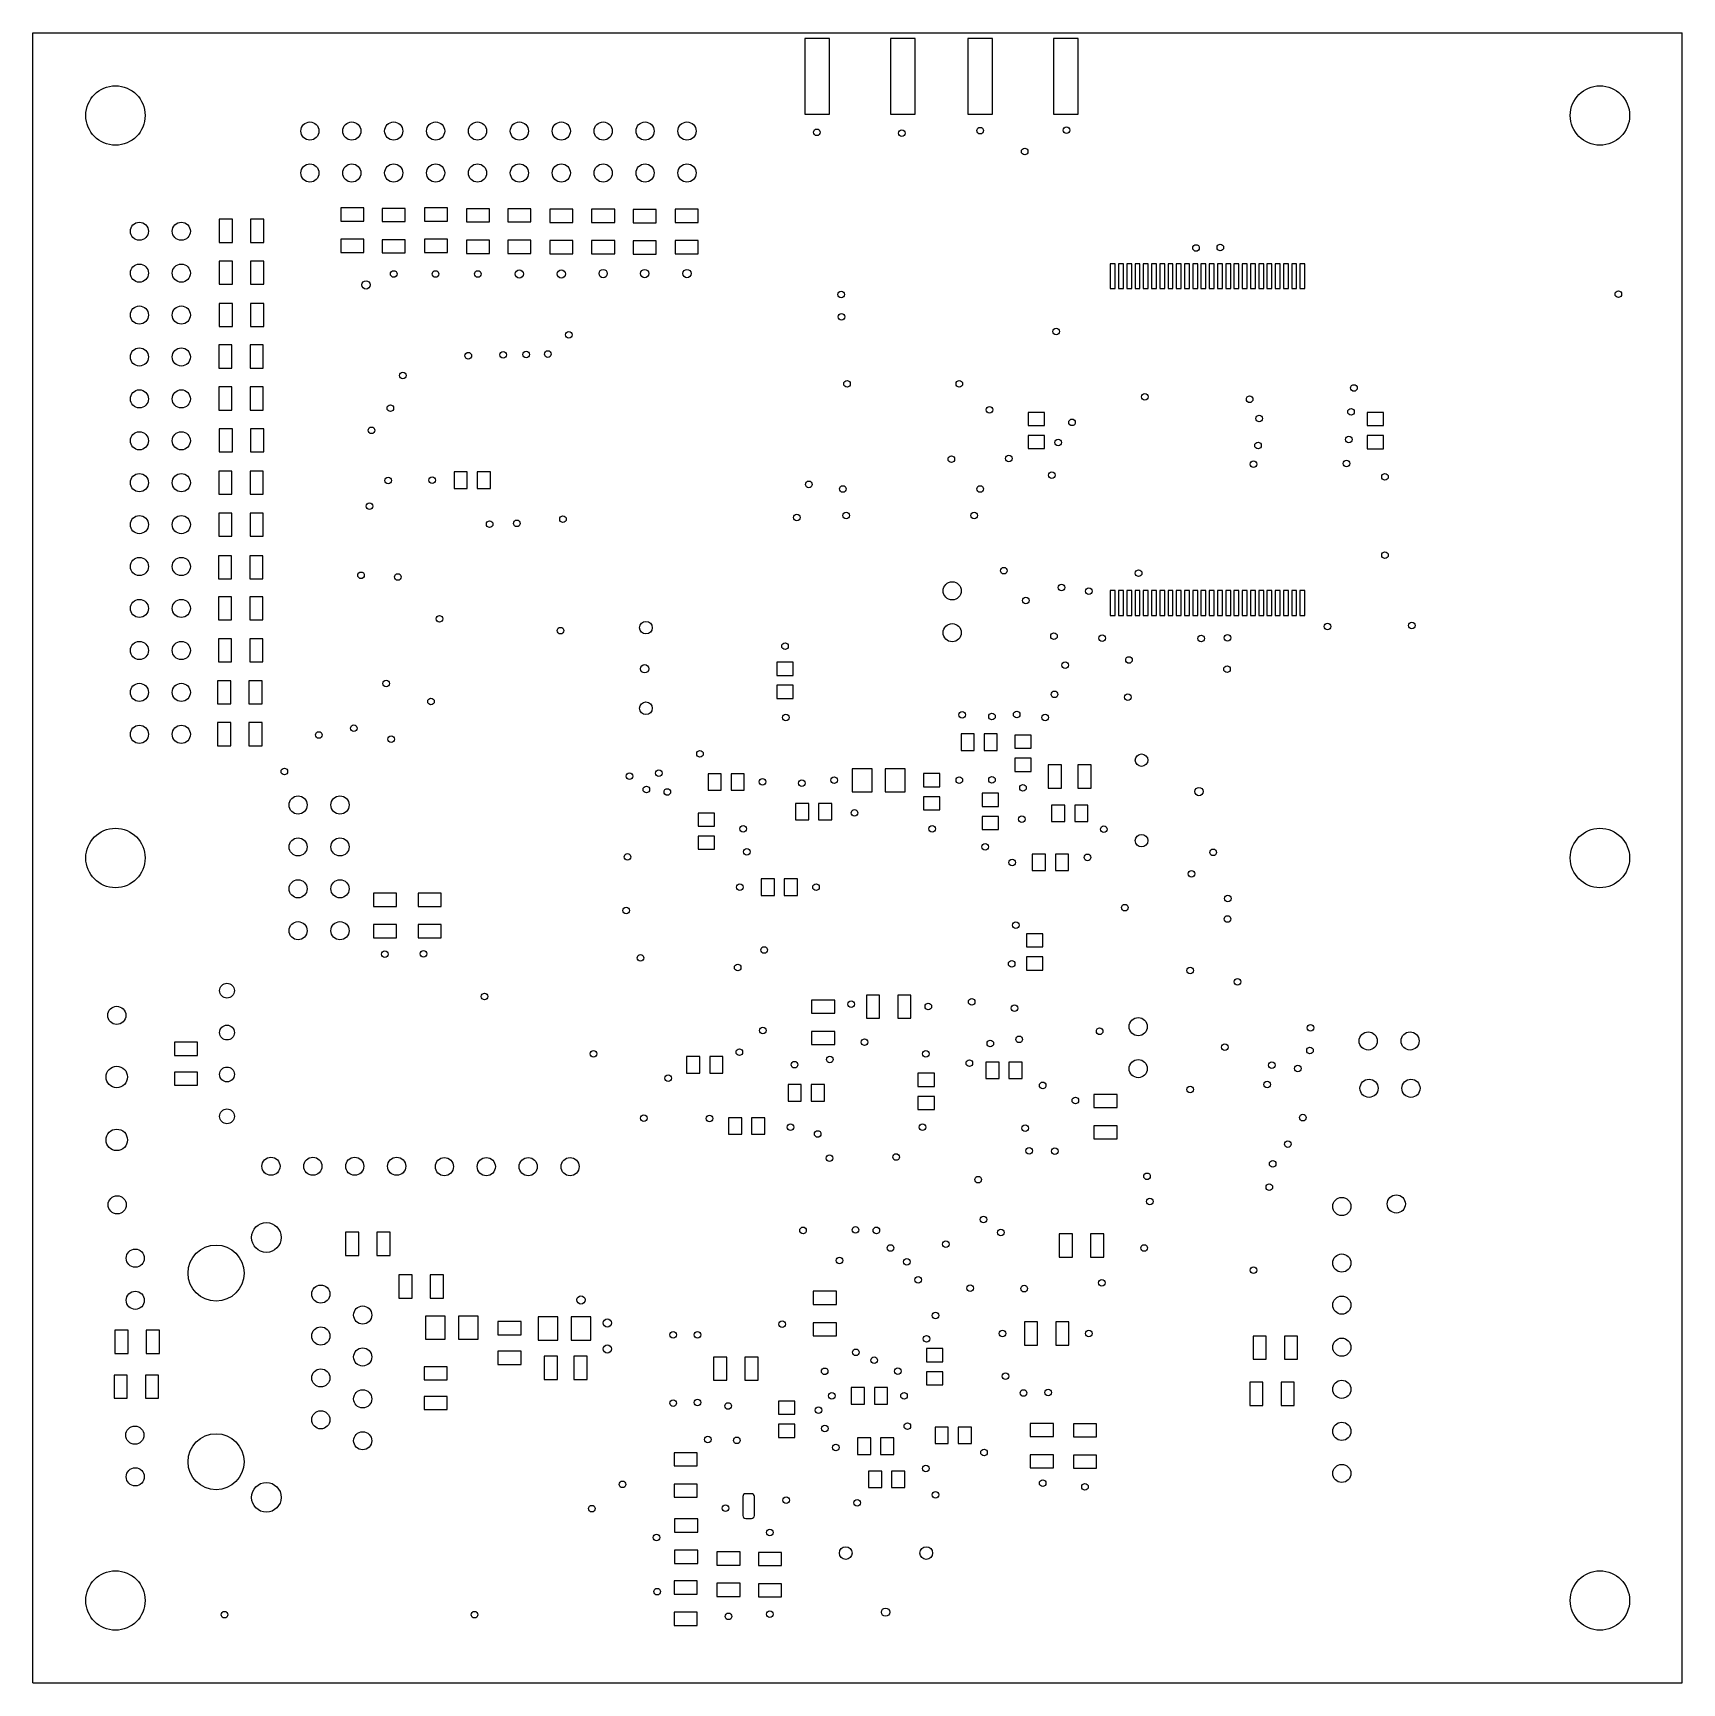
# Model space of a CAD drawing. Header units: millimetres. Extents: x 25.4 to 125.4, y 25.4 to 125.4.
import ezdxf

# ---------------------------------------------------------------- set-up
doc = ezdxf.new("R2010")
doc.units = ezdxf.units.MM
for name, color, linetype in [('BottomPaste', 16, 'Continuous'), ('KeepOutLayer', 6, 'Continuous'), ('PadHoleLayer', 156, 'Continuous'), ('ViaHoleLayer', 16, 'Continuous')]:
    doc.layers.add(name, color=color, linetype=linetype)

msp = doc.modelspace()

# ---------------------------------------------------------------- linework, layer by layer
at = {"layer": 'BottomPaste'}
for p, q in [((73.693, 125.075), (72.193, 125.075)), ((72.193, 125.075), (72.193, 120.475)), ((73.693, 120.475), (73.693, 125.075)), ((78.893, 125.075), (77.393, 125.075)), ((77.393, 125.075), (77.393, 120.475)), ((78.893, 120.475), (78.893, 125.075)), ((83.573, 125.075), (82.073, 125.075)), ((82.073, 125.075), (82.073, 120.475)), ((83.573, 120.475), (83.573, 125.075)), ((88.773, 125.075), (87.273, 125.075)), ((87.273, 125.075), (87.273, 120.475)), ((88.773, 120.475), (88.773, 125.075)), ((72.193, 120.475), (73.693, 120.475)), ((77.393, 120.475), (78.893, 120.475)), ((82.073, 120.475), (83.573, 120.475)), ((87.273, 120.475), (88.773, 120.475)), ((37.489, 114.111), (36.689, 114.111)), ((36.689, 114.111), (36.689, 112.711)), ((37.489, 112.711), (37.489, 114.111)), ((39.389, 114.111), (38.589, 114.111)), ((38.589, 114.111), (38.589, 112.711)), ((39.389, 112.711), (39.389, 114.111)), ((45.455, 114.797), (44.055, 114.797)), ((44.055, 114.797), (44.055, 113.997)), ((45.455, 113.997), (45.455, 114.797)), ((47.969, 114.771), (46.569, 114.771)), ((46.569, 114.771), (46.569, 113.971)), ((47.969, 113.971), (47.969, 114.771)), ((50.535, 114.797), (49.135, 114.797)), ((49.135, 114.797), (49.135, 113.997)), ((50.535, 113.997), (50.535, 114.797)), ((53.075, 114.746), (51.675, 114.746)), ((51.675, 114.746), (51.675, 113.946)), ((53.075, 113.946), (53.075, 114.746)), ((55.589, 114.746), (54.189, 114.746)), ((54.189, 114.746), (54.189, 113.946)), ((55.589, 113.946), (55.589, 114.746)), ((58.129, 114.72), (56.729, 114.72)), ((56.729, 114.72), (56.729, 113.92)), ((58.129, 113.92), (58.129, 114.72)), ((60.669, 114.72), (59.269, 114.72)), ((59.269, 114.72), (59.269, 113.92)), ((60.669, 113.92), (60.669, 114.72)), ((63.184, 114.695), (61.784, 114.695)), ((61.784, 114.695), (61.784, 113.895)), ((63.184, 113.895), (63.184, 114.695)), ((65.724, 114.72), (64.324, 114.72)), ((64.324, 114.72), (64.324, 113.92)), ((65.724, 113.92), (65.724, 114.72)), ((44.055, 113.997), (45.455, 113.997)), ((46.569, 113.971), (47.969, 113.971)), ((49.135, 113.997), (50.535, 113.997)), ((51.675, 113.946), (53.075, 113.946)), ((54.189, 113.946), (55.589, 113.946)), ((56.729, 113.92), (58.129, 113.92)), ((59.269, 113.92), (60.669, 113.92)), ((61.784, 113.895), (63.184, 113.895)), ((64.324, 113.92), (65.724, 113.92)), ((36.689, 112.711), (37.489, 112.711)), ((38.589, 112.711), (39.389, 112.711)), ((45.455, 112.897), (44.055, 112.897)), ((44.055, 112.897), (44.055, 112.097)), ((44.055, 112.097), (45.455, 112.097)), ((45.455, 112.097), (45.455, 112.897)), ((47.969, 112.871), (46.569, 112.871)), ((46.569, 112.871), (46.569, 112.071)), ((46.569, 112.071), (47.969, 112.071)), ((47.969, 112.071), (47.969, 112.871)), ((50.535, 112.897), (49.135, 112.897)), ((49.135, 112.897), (49.135, 112.097)), ((49.135, 112.097), (50.535, 112.097)), ((50.535, 112.097), (50.535, 112.897)), ((53.075, 112.846), (51.675, 112.846)), ((51.675, 112.846), (51.675, 112.046)), ((51.675, 112.046), (53.075, 112.046)), ((53.075, 112.046), (53.075, 112.846)), ((55.589, 112.846), (54.189, 112.846)), ((54.189, 112.846), (54.189, 112.046)), ((54.189, 112.046), (55.589, 112.046)), ((55.589, 112.046), (55.589, 112.846)), ((58.129, 112.82), (56.729, 112.82)), ((56.729, 112.82), (56.729, 112.02)), ((56.729, 112.02), (58.129, 112.02)), ((58.129, 112.02), (58.129, 112.82)), ((60.669, 112.82), (59.269, 112.82)), ((59.269, 112.82), (59.269, 112.02)), ((59.269, 112.02), (60.669, 112.02)), ((60.669, 112.02), (60.669, 112.82)), ((63.184, 112.795), (61.784, 112.795)), ((61.784, 112.795), (61.784, 111.995)), ((63.184, 111.995), (63.184, 112.795)), ((65.724, 112.82), (64.324, 112.82)), ((64.324, 112.82), (64.324, 112.02)), ((64.324, 112.02), (65.724, 112.02)), ((65.724, 112.02), (65.724, 112.82)), ((37.489, 111.571), (36.689, 111.571)), ((36.689, 111.571), (36.689, 110.171)), ((37.489, 110.171), (37.489, 111.571)), ((39.389, 111.571), (38.589, 111.571)), ((38.589, 111.571), (38.589, 110.171)), ((39.389, 110.171), (39.389, 111.571)), ((61.784, 111.995), (63.184, 111.995)), ((91.012, 111.406), (90.712, 111.406)), ((90.712, 111.406), (90.712, 109.906)), ((91.012, 109.906), (91.012, 111.406)), ((91.512, 111.406), (91.212, 111.406)), ((91.212, 111.406), (91.212, 109.906)), ((91.512, 109.906), (91.512, 111.406)), ((92.012, 111.406), (91.712, 111.406)), ((91.712, 111.406), (91.712, 109.906)), ((92.012, 109.906), (92.012, 111.406)), ((92.512, 111.406), (92.212, 111.406)), ((92.212, 111.406), (92.212, 109.906)), ((92.512, 109.906), (92.512, 111.406)), ((93.012, 111.406), (92.712, 111.406)), ((92.712, 111.406), (92.712, 109.906)), ((93.012, 109.906), (93.012, 111.406)), ((93.512, 111.406), (93.212, 111.406)), ((93.212, 111.406), (93.212, 109.906)), ((93.512, 109.906), (93.512, 111.406)), ((94.012, 111.406), (93.712, 111.406)), ((93.712, 111.406), (93.712, 109.906)), ((94.012, 109.906), (94.012, 111.406)), ((94.512, 111.406), (94.212, 111.406)), ((94.212, 111.406), (94.212, 109.906)), ((94.512, 109.906), (94.512, 111.406)), ((95.012, 111.406), (94.712, 111.406)), ((94.712, 111.406), (94.712, 109.906)), ((95.012, 109.906), (95.012, 111.406)), ((95.512, 111.406), (95.212, 111.406)), ((95.212, 111.406), (95.212, 109.906)), ((95.512, 109.906), (95.512, 111.406)), ((96.012, 111.406), (95.712, 111.406)), ((95.712, 111.406), (95.712, 109.906)), ((96.012, 109.906), (96.012, 111.406)), ((96.512, 111.406), (96.212, 111.406)), ((96.212, 111.406), (96.212, 109.906)), ((96.512, 109.906), (96.512, 111.406)), ((97.012, 111.406), (96.712, 111.406)), ((96.712, 111.406), (96.712, 109.906)), ((97.012, 109.906), (97.012, 111.406)), ((97.512, 111.406), (97.212, 111.406)), ((97.212, 111.406), (97.212, 109.906)), ((97.512, 109.906), (97.512, 111.406)), ((98.012, 111.406), (97.712, 111.406)), ((97.712, 111.406), (97.712, 109.906)), ((98.012, 109.906), (98.012, 111.406)), ((98.512, 111.406), (98.212, 111.406)), ((98.212, 111.406), (98.212, 109.906)), ((98.512, 109.906), (98.512, 111.406)), ((99.012, 111.406), (98.712, 111.406)), ((98.712, 111.406), (98.712, 109.906)), ((99.012, 109.906), (99.012, 111.406)), ((99.512, 111.406), (99.212, 111.406)), ((99.212, 111.406), (99.212, 109.906)), ((99.512, 109.906), (99.512, 111.406)), ((100.012, 111.406), (99.712, 111.406)), ((99.712, 111.406), (99.712, 109.906)), ((100.012, 109.906), (100.012, 111.406)), ((100.512, 111.406), (100.212, 111.406)), ((100.212, 111.406), (100.212, 109.906)), ((100.512, 109.906), (100.512, 111.406)), ((101.012, 111.406), (100.712, 111.406)), ((100.712, 111.406), (100.712, 109.906)), ((101.012, 109.906), (101.012, 111.406)), ((101.512, 111.406), (101.212, 111.406)), ((101.212, 111.406), (101.212, 109.906)), ((101.512, 109.906), (101.512, 111.406)), ((102.012, 111.406), (101.712, 111.406)), ((101.712, 111.406), (101.712, 109.906)), ((102.012, 109.906), (102.012, 111.406)), ((102.512, 111.406), (102.212, 111.406)), ((102.212, 111.406), (102.212, 109.906)), ((102.512, 109.906), (102.512, 111.406)), ((36.689, 110.171), (37.489, 110.171)), ((38.589, 110.171), (39.389, 110.171)), ((37.489, 109.006), (36.689, 109.006)), ((36.689, 109.006), (36.689, 107.606)), ((37.489, 107.606), (37.489, 109.006)), ((39.389, 109.006), (38.589, 109.006)), ((38.589, 109.006), (38.589, 107.606)), ((39.389, 107.606), (39.389, 109.006)), ((90.712, 109.906), (91.012, 109.906)), ((91.212, 109.906), (91.512, 109.906)), ((91.712, 109.906), (92.012, 109.906)), ((92.212, 109.906), (92.512, 109.906)), ((92.712, 109.906), (93.012, 109.906)), ((93.212, 109.906), (93.512, 109.906)), ((93.712, 109.906), (94.012, 109.906)), ((94.212, 109.906), (94.512, 109.906)), ((94.712, 109.906), (95.012, 109.906)), ((95.212, 109.906), (95.512, 109.906)), ((95.712, 109.906), (96.012, 109.906)), ((96.212, 109.906), (96.512, 109.906)), ((96.712, 109.906), (97.012, 109.906)), ((97.212, 109.906), (97.512, 109.906)), ((97.712, 109.906), (98.012, 109.906)), ((98.212, 109.906), (98.512, 109.906)), ((98.712, 109.906), (99.012, 109.906)), ((99.212, 109.906), (99.512, 109.906)), ((99.712, 109.906), (100.012, 109.906)), ((100.212, 109.906), (100.512, 109.906)), ((100.712, 109.906), (101.012, 109.906)), ((101.212, 109.906), (101.512, 109.906)), ((101.712, 109.906), (102.012, 109.906)), ((102.212, 109.906), (102.512, 109.906)), ((36.689, 107.606), (37.489, 107.606)), ((38.589, 107.606), (39.389, 107.606)), ((37.464, 106.491), (36.664, 106.491)), ((36.664, 106.491), (36.664, 105.091)), ((37.464, 105.091), (37.464, 106.491)), ((39.364, 106.491), (38.564, 106.491)), ((38.564, 106.491), (38.564, 105.091)), ((39.364, 105.091), (39.364, 106.491)), ((36.664, 105.091), (37.464, 105.091)), ((38.564, 105.091), (39.364, 105.091)), ((37.464, 103.951), (36.664, 103.951)), ((36.664, 103.951), (36.664, 102.551)), ((37.464, 102.551), (37.464, 103.951)), ((39.364, 103.951), (38.564, 103.951)), ((38.564, 103.951), (38.564, 102.551)), ((39.364, 102.551), (39.364, 103.951)), ((36.664, 102.551), (37.464, 102.551)), ((38.564, 102.551), (39.364, 102.551)), ((86.733, 102.409), (85.733, 102.409)), ((85.733, 102.409), (85.733, 101.609)), ((86.733, 101.609), (86.733, 102.409)), ((107.282, 102.406), (106.282, 102.406)), ((106.282, 102.406), (106.282, 101.606)), ((107.282, 101.606), (107.282, 102.406)), ((37.489, 101.411), (36.689, 101.411)), ((36.689, 101.411), (36.689, 100.011)), ((37.489, 100.011), (37.489, 101.411)), ((39.389, 101.411), (38.589, 101.411)), ((38.589, 101.411), (38.589, 100.011)), ((39.389, 100.011), (39.389, 101.411)), ((85.733, 101.609), (86.733, 101.609)), ((86.733, 101.009), (85.733, 101.009)), ((85.733, 101.009), (85.733, 100.209)), ((86.733, 100.209), (86.733, 101.009)), ((106.282, 101.606), (107.282, 101.606)), ((107.282, 101.006), (106.282, 101.006)), ((106.282, 101.006), (106.282, 100.206)), ((107.282, 100.206), (107.282, 101.006)), ((36.689, 100.011), (37.489, 100.011)), ((38.589, 100.011), (39.389, 100.011)), ((85.733, 100.209), (86.733, 100.209)), ((106.282, 100.206), (107.282, 100.206)), ((37.464, 98.846), (36.664, 98.846)), ((36.664, 98.846), (36.664, 97.446)), ((37.464, 97.446), (37.464, 98.846)), ((39.364, 98.846), (38.564, 98.846)), ((38.564, 98.846), (38.564, 97.446)), ((39.364, 97.446), (39.364, 98.846)), ((51.73, 98.798), (50.93, 98.798)), ((50.93, 98.798), (50.93, 97.798)), ((51.73, 97.798), (51.73, 98.798)), ((53.13, 98.798), (52.33, 98.798)), ((52.33, 98.798), (52.33, 97.798)), ((53.13, 97.798), (53.13, 98.798)), ((36.664, 97.446), (37.464, 97.446)), ((38.564, 97.446), (39.364, 97.446)), ((50.93, 97.798), (51.73, 97.798)), ((52.33, 97.798), (53.13, 97.798)), ((37.464, 96.306), (36.664, 96.306)), ((36.664, 96.306), (36.664, 94.906)), ((37.464, 94.906), (37.464, 96.306)), ((39.364, 96.306), (38.564, 96.306)), ((38.564, 96.306), (38.564, 94.906)), ((39.364, 94.906), (39.364, 96.306)), ((36.664, 94.906), (37.464, 94.906)), ((38.564, 94.906), (39.364, 94.906)), ((37.438, 93.715), (36.638, 93.715)), ((36.638, 93.715), (36.638, 92.315)), ((37.438, 92.315), (37.438, 93.715)), ((39.338, 93.715), (38.538, 93.715)), ((38.538, 93.715), (38.538, 92.315)), ((39.338, 92.315), (39.338, 93.715)), ((36.638, 92.315), (37.438, 92.315)), ((38.538, 92.315), (39.338, 92.315)), ((37.438, 91.226), (36.638, 91.226)), ((36.638, 91.226), (36.638, 89.826)), ((37.438, 89.826), (37.438, 91.226)), ((39.338, 91.226), (38.538, 91.226)), ((38.538, 91.226), (38.538, 89.826)), ((39.338, 89.826), (39.338, 91.226)), ((91.012, 91.606), (90.712, 91.606)), ((90.712, 91.606), (90.712, 90.106)), ((91.012, 90.106), (91.012, 91.606)), ((91.512, 91.606), (91.212, 91.606)), ((91.212, 91.606), (91.212, 90.106)), ((91.512, 90.106), (91.512, 91.606)), ((92.012, 91.606), (91.712, 91.606)), ((91.712, 91.606), (91.712, 90.106)), ((92.012, 90.106), (92.012, 91.606)), ((92.512, 91.606), (92.212, 91.606)), ((92.212, 91.606), (92.212, 90.106)), ((92.512, 90.106), (92.512, 91.606)), ((93.012, 91.606), (92.712, 91.606)), ((92.712, 91.606), (92.712, 90.106)), ((93.012, 90.106), (93.012, 91.606)), ((93.512, 91.606), (93.212, 91.606)), ((93.212, 91.606), (93.212, 90.106)), ((93.512, 90.106), (93.512, 91.606)), ((94.012, 91.606), (93.712, 91.606)), ((93.712, 91.606), (93.712, 90.106)), ((94.012, 90.106), (94.012, 91.606)), ((94.512, 91.606), (94.212, 91.606)), ((94.212, 91.606), (94.212, 90.106)), ((94.512, 90.106), (94.512, 91.606)), ((95.012, 91.606), (94.712, 91.606)), ((94.712, 91.606), (94.712, 90.106)), ((95.012, 90.106), (95.012, 91.606)), ((95.512, 91.606), (95.212, 91.606)), ((95.212, 91.606), (95.212, 90.106)), ((95.512, 90.106), (95.512, 91.606)), ((96.012, 91.606), (95.712, 91.606)), ((95.712, 91.606), (95.712, 90.106)), ((96.012, 90.106), (96.012, 91.606)), ((96.512, 91.606), (96.212, 91.606)), ((96.212, 91.606), (96.212, 90.106)), ((96.512, 90.106), (96.512, 91.606)), ((97.012, 91.606), (96.712, 91.606)), ((96.712, 91.606), (96.712, 90.106)), ((97.012, 90.106), (97.012, 91.606)), ((97.512, 91.606), (97.212, 91.606)), ((97.212, 91.606), (97.212, 90.106)), ((97.512, 90.106), (97.512, 91.606)), ((98.012, 91.606), (97.712, 91.606)), ((97.712, 91.606), (97.712, 90.106)), ((98.012, 90.106), (98.012, 91.606)), ((98.512, 91.606), (98.212, 91.606)), ((98.212, 91.606), (98.212, 90.106)), ((98.512, 90.106), (98.512, 91.606)), ((99.012, 91.606), (98.712, 91.606)), ((98.712, 91.606), (98.712, 90.106)), ((99.012, 90.106), (99.012, 91.606)), ((99.512, 91.606), (99.212, 91.606)), ((99.212, 91.606), (99.212, 90.106)), ((99.512, 90.106), (99.512, 91.606)), ((100.012, 91.606), (99.712, 91.606)), ((99.712, 91.606), (99.712, 90.106)), ((100.012, 90.106), (100.012, 91.606)), ((100.512, 91.606), (100.212, 91.606)), ((100.212, 91.606), (100.212, 90.106)), ((100.512, 90.106), (100.512, 91.606)), ((101.012, 91.606), (100.712, 91.606)), ((100.712, 91.606), (100.712, 90.106)), ((101.012, 90.106), (101.012, 91.606)), ((101.512, 91.606), (101.212, 91.606)), ((101.212, 91.606), (101.212, 90.106)), ((101.512, 90.106), (101.512, 91.606)), ((102.012, 91.606), (101.712, 91.606)), ((101.712, 91.606), (101.712, 90.106)), ((102.012, 90.106), (102.012, 91.606)), ((102.512, 91.606), (102.212, 91.606)), ((102.212, 91.606), (102.212, 90.106)), ((102.512, 90.106), (102.512, 91.606)), ((90.712, 90.106), (91.012, 90.106)), ((91.212, 90.106), (91.512, 90.106)), ((91.712, 90.106), (92.012, 90.106)), ((92.212, 90.106), (92.512, 90.106)), ((92.712, 90.106), (93.012, 90.106)), ((93.212, 90.106), (93.512, 90.106)), ((93.712, 90.106), (94.012, 90.106)), ((94.212, 90.106), (94.512, 90.106)), ((94.712, 90.106), (95.012, 90.106)), ((95.212, 90.106), (95.512, 90.106)), ((95.712, 90.106), (96.012, 90.106)), ((96.212, 90.106), (96.512, 90.106)), ((96.712, 90.106), (97.012, 90.106)), ((97.212, 90.106), (97.512, 90.106)), ((97.712, 90.106), (98.012, 90.106)), ((98.212, 90.106), (98.512, 90.106)), ((98.712, 90.106), (99.012, 90.106)), ((99.212, 90.106), (99.512, 90.106)), ((99.712, 90.106), (100.012, 90.106)), ((100.212, 90.106), (100.512, 90.106)), ((100.712, 90.106), (101.012, 90.106)), ((101.212, 90.106), (101.512, 90.106)), ((101.712, 90.106), (102.012, 90.106)), ((102.212, 90.106), (102.512, 90.106)), ((36.638, 89.826), (37.438, 89.826)), ((38.538, 89.826), (39.338, 89.826)), ((37.438, 88.686), (36.638, 88.686)), ((36.638, 88.686), (36.638, 87.286)), ((37.438, 87.286), (37.438, 88.686)), ((39.338, 88.686), (38.538, 88.686)), ((38.538, 88.686), (38.538, 87.286)), ((39.338, 87.286), (39.338, 88.686)), ((36.638, 87.286), (37.438, 87.286)), ((38.538, 87.286), (39.338, 87.286)), ((71.493, 87.268), (70.493, 87.268)), ((70.493, 87.268), (70.493, 86.468)), ((71.493, 86.468), (71.493, 87.268)), ((37.387, 86.146), (36.587, 86.146)), ((36.587, 86.146), (36.587, 84.746)), ((37.387, 84.746), (37.387, 86.146)), ((39.287, 86.146), (38.487, 86.146)), ((38.487, 86.146), (38.487, 84.746)), ((39.287, 84.746), (39.287, 86.146)), ((70.493, 86.468), (71.493, 86.468)), ((71.493, 85.868), (70.493, 85.868)), ((70.493, 85.868), (70.493, 85.068)), ((70.493, 85.068), (71.493, 85.068)), ((71.493, 85.068), (71.493, 85.868)), ((36.587, 84.746), (37.387, 84.746)), ((38.487, 84.746), (39.287, 84.746)), ((37.387, 83.606), (36.587, 83.606)), ((36.587, 83.606), (36.587, 82.206)), ((37.387, 82.206), (37.387, 83.606)), ((39.287, 83.606), (38.487, 83.606)), ((38.487, 83.606), (38.487, 82.206)), ((39.287, 82.206), (39.287, 83.606)), ((36.587, 82.206), (37.387, 82.206)), ((38.487, 82.206), (39.287, 82.206)), ((82.464, 82.923), (81.664, 82.923)), ((81.664, 82.923), (81.664, 81.923)), ((82.464, 81.923), (82.464, 82.923)), ((83.864, 82.923), (83.064, 82.923)), ((83.064, 82.923), (83.064, 81.923)), ((83.864, 81.923), (83.864, 82.923)), ((85.92, 82.851), (84.92, 82.851)), ((84.92, 82.851), (84.92, 82.051)), ((84.92, 82.051), (85.92, 82.051)), ((85.92, 82.051), (85.92, 82.851)), ((81.664, 81.923), (82.464, 81.923)), ((83.064, 81.923), (83.864, 81.923)), ((85.92, 81.451), (84.92, 81.451)), ((84.92, 81.451), (84.92, 80.651)), ((85.92, 80.651), (85.92, 81.451)), ((87.754, 81.04), (86.954, 81.04)), ((86.954, 81.04), (86.954, 79.64)), ((87.754, 79.64), (87.754, 81.04)), ((89.554, 81.04), (88.754, 81.04)), ((88.754, 81.04), (88.754, 79.64)), ((89.554, 79.64), (89.554, 81.04)), ((66.326, 80.51), (66.326, 79.51)), ((67.126, 80.51), (66.326, 80.51)), ((67.126, 79.51), (67.126, 80.51)), ((67.726, 80.51), (67.726, 79.51)), ((68.526, 80.51), (67.726, 80.51)), ((68.526, 79.51), (68.526, 80.51)), ((75.067, 80.812), (75.067, 79.412)), ((76.267, 80.812), (75.067, 80.812)), ((76.267, 79.412), (76.267, 80.812)), ((77.067, 80.812), (77.067, 79.412)), ((78.267, 80.812), (77.067, 80.812)), ((78.267, 79.412), (78.267, 80.812)), ((80.383, 80.515), (79.383, 80.515)), ((79.383, 80.515), (79.383, 79.715)), ((80.383, 79.715), (80.383, 80.515)), ((84.92, 80.651), (85.92, 80.651)), ((66.326, 79.51), (67.126, 79.51)), ((67.726, 79.51), (68.526, 79.51)), ((75.067, 79.412), (76.267, 79.412)), ((77.067, 79.412), (78.267, 79.412)), ((79.383, 79.715), (80.383, 79.715)), ((80.383, 79.115), (79.383, 79.115)), ((79.383, 79.115), (79.383, 78.315)), ((80.383, 78.315), (80.383, 79.115)), ((83.939, 79.321), (82.939, 79.321)), ((82.939, 79.321), (82.939, 78.521)), ((83.939, 78.521), (83.939, 79.321)), ((86.954, 79.64), (87.754, 79.64)), ((88.754, 79.64), (89.554, 79.64)), ((66.718, 78.127), (65.718, 78.127)), ((65.718, 78.127), (65.718, 77.327)), ((66.718, 77.327), (66.718, 78.127)), ((72.431, 78.707), (71.631, 78.707)), ((71.631, 78.707), (71.631, 77.707)), ((72.431, 77.707), (72.431, 78.707)), ((73.831, 78.707), (73.031, 78.707)), ((73.031, 78.707), (73.031, 77.707)), ((73.831, 77.707), (73.831, 78.707)), ((79.383, 78.315), (80.383, 78.315)), ((82.939, 78.521), (83.939, 78.521)), ((87.154, 78.605), (87.154, 77.605)), ((87.954, 78.605), (87.154, 78.605)), ((87.954, 77.605), (87.954, 78.605)), ((88.554, 78.605), (88.554, 77.605)), ((89.354, 78.605), (88.554, 78.605)), ((89.354, 77.605), (89.354, 78.605)), ((65.718, 77.327), (66.718, 77.327)), ((71.631, 77.707), (72.431, 77.707)), ((73.031, 77.707), (73.831, 77.707)), ((83.939, 77.921), (82.939, 77.921)), ((82.939, 77.921), (82.939, 77.121)), ((82.939, 77.121), (83.939, 77.121)), ((83.939, 77.121), (83.939, 77.921)), ((87.154, 77.605), (87.954, 77.605)), ((88.554, 77.605), (89.354, 77.605)), ((66.718, 76.727), (65.718, 76.727)), ((65.718, 76.727), (65.718, 75.927)), ((66.718, 75.927), (66.718, 76.727)), ((65.718, 75.927), (66.718, 75.927)), ((86.782, 75.633), (85.982, 75.633)), ((85.982, 75.633), (85.982, 74.633)), ((86.782, 74.633), (86.782, 75.633)), ((88.182, 75.633), (87.382, 75.633)), ((87.382, 75.633), (87.382, 74.633)), ((88.182, 74.633), (88.182, 75.633)), ((70.349, 74.135), (69.549, 74.135)), ((69.549, 74.135), (69.549, 73.135)), ((70.349, 73.135), (70.349, 74.135)), ((71.749, 74.135), (70.949, 74.135)), ((70.949, 74.135), (70.949, 73.135)), ((71.749, 73.135), (71.749, 74.135)), ((85.982, 74.633), (86.782, 74.633)), ((87.382, 74.633), (88.182, 74.633)), ((47.436, 73.268), (46.036, 73.268)), ((46.036, 73.268), (46.036, 72.468)), ((47.436, 72.468), (47.436, 73.268)), ((50.154, 73.268), (48.754, 73.268)), ((48.754, 73.268), (48.754, 72.468)), ((50.154, 72.468), (50.154, 73.268)), ((69.549, 73.135), (70.349, 73.135)), ((70.949, 73.135), (71.749, 73.135)), ((46.036, 72.468), (47.436, 72.468)), ((48.754, 72.468), (50.154, 72.468)), ((47.436, 71.368), (46.036, 71.368)), ((46.036, 71.368), (46.036, 70.568)), ((47.436, 70.568), (47.436, 71.368)), ((50.154, 71.368), (48.754, 71.368)), ((48.754, 71.368), (48.754, 70.568)), ((50.154, 70.568), (50.154, 71.368)), ((46.036, 70.568), (47.436, 70.568)), ((48.754, 70.568), (50.154, 70.568)), ((86.631, 70.812), (85.631, 70.812)), ((85.631, 70.812), (85.631, 70.012)), ((85.631, 70.012), (86.631, 70.012)), ((86.631, 70.012), (86.631, 70.812)), ((86.631, 69.412), (85.631, 69.412)), ((85.631, 69.412), (85.631, 68.612)), ((86.631, 68.612), (86.631, 69.412)), ((85.631, 68.612), (86.631, 68.612)), ((75.927, 67.096), (75.927, 65.696)), ((76.727, 67.096), (75.927, 67.096)), ((76.727, 65.696), (76.727, 67.096)), ((77.827, 67.096), (77.827, 65.696)), ((78.627, 67.096), (77.827, 67.096)), ((78.627, 65.696), (78.627, 67.096)), ((74.004, 66.791), (72.604, 66.791)), ((72.604, 66.791), (72.604, 65.991)), ((74.004, 65.991), (74.004, 66.791)), ((72.604, 65.991), (74.004, 65.991)), ((75.927, 65.696), (76.727, 65.696)), ((77.827, 65.696), (78.627, 65.696)), ((35.371, 64.23), (33.971, 64.23)), ((33.971, 64.23), (33.971, 63.43)), ((35.371, 63.43), (35.371, 64.23)), ((74.004, 64.891), (72.604, 64.891)), ((72.604, 64.891), (72.604, 64.091)), ((72.604, 64.091), (74.004, 64.091)), ((74.004, 64.091), (74.004, 64.891)), ((33.971, 63.43), (35.371, 63.43)), ((65.03, 63.365), (65.03, 62.365)), ((65.83, 63.365), (65.03, 63.365)), ((65.83, 62.365), (65.83, 63.365)), ((66.43, 63.365), (66.43, 62.365)), ((67.23, 63.365), (66.43, 63.365)), ((67.23, 62.365), (67.23, 63.365)), ((83.166, 63.035), (83.166, 62.035)), ((83.966, 63.035), (83.166, 63.035)), ((83.966, 62.035), (83.966, 63.035)), ((84.566, 63.035), (84.566, 62.035)), ((85.366, 63.035), (84.566, 63.035)), ((85.366, 62.035), (85.366, 63.035)), ((35.371, 62.43), (33.971, 62.43)), ((33.971, 62.43), (33.971, 61.63)), ((35.371, 61.63), (35.371, 62.43)), ((65.03, 62.365), (65.83, 62.365)), ((66.43, 62.365), (67.23, 62.365)), ((80.053, 62.354), (79.053, 62.354)), ((79.053, 62.354), (79.053, 61.554)), ((80.053, 61.554), (80.053, 62.354)), ((83.166, 62.035), (83.966, 62.035)), ((84.566, 62.035), (85.366, 62.035)), ((33.971, 61.63), (35.371, 61.63)), ((71.177, 61.663), (71.177, 60.663)), ((71.977, 61.663), (71.177, 61.663)), ((71.977, 60.663), (71.977, 61.663)), ((72.577, 61.663), (72.577, 60.663)), ((73.377, 61.663), (72.577, 61.663)), ((73.377, 60.663), (73.377, 61.663)), ((79.053, 61.554), (80.053, 61.554)), ((91.124, 61.076), (89.724, 61.076)), ((89.724, 61.076), (89.724, 60.276)), ((91.124, 60.276), (91.124, 61.076)), ((71.177, 60.663), (71.977, 60.663)), ((72.577, 60.663), (73.377, 60.663)), ((80.053, 60.954), (79.053, 60.954)), ((79.053, 60.954), (79.053, 60.154)), ((79.053, 60.154), (80.053, 60.154)), ((80.053, 60.154), (80.053, 60.954)), ((89.724, 60.276), (91.124, 60.276)), ((68.367, 59.657), (67.567, 59.657)), ((67.567, 59.657), (67.567, 58.657)), ((68.367, 58.657), (68.367, 59.657)), ((69.767, 59.657), (68.967, 59.657)), ((68.967, 59.657), (68.967, 58.657)), ((69.767, 58.657), (69.767, 59.657)), ((91.124, 59.176), (89.724, 59.176)), ((89.724, 59.176), (89.724, 58.376)), ((91.124, 58.376), (91.124, 59.176)), ((67.567, 58.657), (68.367, 58.657)), ((68.967, 58.657), (69.767, 58.657)), ((89.724, 58.376), (91.124, 58.376)), ((44.355, 52.719), (44.355, 51.319)), ((45.155, 52.719), (44.355, 52.719)), ((45.155, 51.319), (45.155, 52.719)), ((46.255, 52.719), (46.255, 51.319)), ((47.055, 52.719), (46.255, 52.719)), ((47.055, 51.319), (47.055, 52.719)), ((88.416, 52.618), (87.616, 52.618)), ((87.616, 52.618), (87.616, 51.218)), ((88.416, 51.218), (88.416, 52.618)), ((90.316, 52.618), (89.516, 52.618)), ((89.516, 52.618), (89.516, 51.218)), ((90.316, 51.218), (90.316, 52.618)), ((44.355, 51.319), (45.155, 51.319)), ((46.255, 51.319), (47.055, 51.319)), ((87.616, 51.218), (88.416, 51.218)), ((89.516, 51.218), (90.316, 51.218)), ((47.581, 50.128), (47.581, 48.728)), ((48.381, 50.128), (47.581, 50.128)), ((48.381, 48.728), (48.381, 50.128)), ((49.481, 50.128), (49.481, 48.728)), ((50.281, 50.128), (49.481, 50.128)), ((50.281, 48.728), (50.281, 50.128)), ((74.106, 49.138), (72.706, 49.138)), ((72.706, 49.138), (72.706, 48.338)), ((74.106, 48.338), (74.106, 49.138)), ((47.581, 48.728), (48.381, 48.728)), ((49.481, 48.728), (50.281, 48.728)), ((72.706, 48.338), (74.106, 48.338)), ((50.391, 47.639), (49.191, 47.639)), ((49.191, 47.639), (49.191, 46.239)), ((50.391, 46.239), (50.391, 47.639)), ((52.391, 47.639), (51.191, 47.639)), ((51.191, 47.639), (51.191, 46.239)), ((52.391, 46.239), (52.391, 47.639)), ((54.991, 47.31), (53.591, 47.31)), ((53.591, 47.31), (53.591, 46.51)), ((54.991, 46.51), (54.991, 47.31)), ((57.22, 47.585), (56.02, 47.585)), ((56.02, 47.585), (56.02, 46.185)), ((57.22, 46.185), (57.22, 47.585)), ((59.22, 47.585), (58.02, 47.585)), ((58.02, 47.585), (58.02, 46.185)), ((59.22, 46.185), (59.22, 47.585)), ((74.106, 47.238), (72.706, 47.238)), ((72.706, 47.238), (72.706, 46.438)), ((74.106, 46.438), (74.106, 47.238)), ((86.308, 47.284), (85.508, 47.284)), ((85.508, 47.284), (85.508, 45.884)), ((86.308, 45.884), (86.308, 47.284)), ((88.208, 47.284), (87.408, 47.284)), ((87.408, 47.284), (87.408, 45.884)), ((88.208, 45.884), (88.208, 47.284)), ((31.164, 46.776), (30.364, 46.776)), ((30.364, 46.776), (30.364, 45.376)), ((31.164, 45.376), (31.164, 46.776)), ((33.064, 46.776), (32.264, 46.776)), ((32.264, 46.776), (32.264, 45.376)), ((33.064, 45.376), (33.064, 46.776)), ((49.191, 46.239), (50.391, 46.239)), ((51.191, 46.239), (52.391, 46.239)), ((53.591, 46.51), (54.991, 46.51)), ((56.02, 46.185), (57.22, 46.185)), ((58.02, 46.185), (59.22, 46.185)), ((72.706, 46.438), (74.106, 46.438)), ((99.371, 46.42), (99.371, 45.02)), ((100.171, 46.42), (99.371, 46.42)), ((100.171, 45.02), (100.171, 46.42)), ((101.271, 46.42), (101.271, 45.02)), ((102.071, 46.42), (101.271, 46.42)), ((102.071, 45.02), (102.071, 46.42)), ((30.364, 45.376), (31.164, 45.376)), ((32.264, 45.376), (33.064, 45.376)), ((54.991, 45.51), (53.591, 45.51)), ((53.591, 45.51), (53.591, 44.71)), ((54.991, 44.71), (54.991, 45.51)), ((56.394, 45.201), (56.394, 43.801)), ((57.194, 45.201), (56.394, 45.201)), ((57.194, 43.801), (57.194, 45.201)), ((58.194, 45.201), (58.194, 43.801)), ((58.994, 45.201), (58.194, 45.201)), ((58.994, 43.801), (58.994, 45.201)), ((67.461, 45.15), (66.661, 45.15)), ((66.661, 45.15), (66.661, 43.75)), ((67.461, 43.75), (67.461, 45.15)), ((69.361, 45.15), (68.561, 45.15)), ((68.561, 45.15), (68.561, 43.75)), ((69.361, 43.75), (69.361, 45.15)), ((80.561, 45.666), (79.561, 45.666)), ((79.561, 45.666), (79.561, 44.866)), ((80.561, 44.866), (80.561, 45.666)), ((85.508, 45.884), (86.308, 45.884)), ((87.408, 45.884), (88.208, 45.884)), ((99.371, 45.02), (100.171, 45.02)), ((101.271, 45.02), (102.071, 45.02)), ((31.114, 44.058), (30.314, 44.058)), ((30.314, 44.058), (30.314, 42.658)), ((31.114, 42.658), (31.114, 44.058)), ((33.014, 44.058), (32.214, 44.058)), ((32.214, 44.058), (32.214, 42.658)), ((33.014, 42.658), (33.014, 44.058)), ((50.509, 44.567), (49.109, 44.567)), ((49.109, 44.567), (49.109, 43.767)), ((50.509, 43.767), (50.509, 44.567)), ((53.591, 44.71), (54.991, 44.71)), ((79.561, 44.866), (80.561, 44.866)), ((80.561, 44.266), (79.561, 44.266)), ((79.561, 44.266), (79.561, 43.466)), ((80.561, 43.466), (80.561, 44.266)), ((49.109, 43.767), (50.509, 43.767)), ((56.394, 43.801), (57.194, 43.801)), ((58.194, 43.801), (58.994, 43.801)), ((66.661, 43.75), (67.461, 43.75)), ((68.561, 43.75), (69.361, 43.75)), ((75.013, 43.299), (75.013, 42.299)), ((75.813, 43.299), (75.013, 43.299)), ((75.813, 42.299), (75.813, 43.299)), ((76.413, 43.299), (76.413, 42.299)), ((77.213, 43.299), (76.413, 43.299)), ((77.213, 42.299), (77.213, 43.299)), ((79.561, 43.466), (80.561, 43.466)), ((99.168, 43.626), (99.168, 42.226)), ((99.968, 43.626), (99.168, 43.626)), ((99.968, 42.226), (99.968, 43.626)), ((101.068, 43.626), (101.068, 42.226)), ((101.868, 43.626), (101.068, 43.626)), ((101.868, 42.226), (101.868, 43.626)), ((30.314, 42.658), (31.114, 42.658)), ((32.214, 42.658), (33.014, 42.658)), ((50.509, 42.767), (49.109, 42.767)), ((49.109, 42.767), (49.109, 41.967)), ((50.509, 41.967), (50.509, 42.767)), ((71.595, 42.488), (70.595, 42.488)), ((70.595, 42.488), (70.595, 41.688)), ((71.595, 41.688), (71.595, 42.488)), ((75.013, 42.299), (75.813, 42.299)), ((76.413, 42.299), (77.213, 42.299)), ((99.168, 42.226), (99.968, 42.226)), ((101.068, 42.226), (101.868, 42.226)), ((49.109, 41.967), (50.509, 41.967)), ((70.595, 41.688), (71.595, 41.688)), ((71.595, 41.088), (70.595, 41.088)), ((70.595, 41.088), (70.595, 40.288)), ((71.595, 40.288), (71.595, 41.088)), ((87.263, 41.137), (85.863, 41.137)), ((85.863, 41.137), (85.863, 40.337)), ((87.263, 40.337), (87.263, 41.137)), ((89.879, 41.111), (88.479, 41.111)), ((88.479, 41.111), (88.479, 40.311)), ((89.879, 40.311), (89.879, 41.111)), ((70.595, 40.288), (71.595, 40.288)), ((76.191, 40.251), (75.391, 40.251)), ((75.391, 40.251), (75.391, 39.251)), ((76.191, 39.251), (76.191, 40.251)), ((77.591, 40.251), (76.791, 40.251)), ((76.791, 40.251), (76.791, 39.251)), ((77.591, 39.251), (77.591, 40.251)), ((80.89, 40.911), (80.09, 40.911)), ((80.09, 40.911), (80.09, 39.911)), ((80.89, 39.911), (80.89, 40.911)), ((82.29, 40.911), (81.49, 40.911)), ((81.49, 40.911), (81.49, 39.911)), ((82.29, 39.911), (82.29, 40.911)), ((85.863, 40.337), (87.263, 40.337)), ((88.479, 40.311), (89.879, 40.311)), ((65.673, 39.359), (64.273, 39.359)), ((64.273, 39.359), (64.273, 38.559)), ((65.673, 38.559), (65.673, 39.359)), ((75.391, 39.251), (76.191, 39.251)), ((76.791, 39.251), (77.591, 39.251)), ((80.09, 39.911), (80.89, 39.911)), ((81.49, 39.911), (82.29, 39.911)), ((87.263, 39.237), (85.863, 39.237)), ((85.863, 39.237), (85.863, 38.437)), ((87.263, 38.437), (87.263, 39.237)), ((89.879, 39.211), (88.479, 39.211)), ((88.479, 39.211), (88.479, 38.411)), ((89.879, 38.411), (89.879, 39.211)), ((64.273, 38.559), (65.673, 38.559)), ((76.054, 38.244), (76.054, 37.244)), ((76.854, 38.244), (76.054, 38.244)), ((76.854, 37.244), (76.854, 38.244)), ((77.454, 38.244), (77.454, 37.244)), ((78.254, 38.244), (77.454, 38.244)), ((78.254, 37.244), (78.254, 38.244)), ((85.863, 38.437), (87.263, 38.437)), ((88.479, 38.411), (89.879, 38.411)), ((65.673, 37.459), (64.273, 37.459)), ((64.273, 37.459), (64.273, 36.659)), ((65.673, 36.659), (65.673, 37.459)), ((76.054, 37.244), (76.854, 37.244)), ((77.454, 37.244), (78.254, 37.244)), ((64.273, 36.659), (65.673, 36.659)), ((68.433, 36.694), (68.433, 35.544)), ((68.958, 36.869), (68.608, 36.869)), ((69.133, 35.544), (69.133, 36.694)), ((65.699, 35.345), (64.299, 35.345)), ((64.299, 35.345), (64.299, 34.545)), ((65.699, 34.545), (65.699, 35.345)), ((68.608, 35.369), (68.958, 35.369)), ((64.299, 34.545), (65.699, 34.545)), ((65.699, 33.445), (64.299, 33.445)), ((64.299, 33.445), (64.299, 32.645)), ((65.699, 32.645), (65.699, 33.445)), ((68.264, 33.344), (66.864, 33.344)), ((66.864, 33.344), (66.864, 32.544)), ((68.264, 32.544), (68.264, 33.344)), ((70.779, 33.313), (69.379, 33.313)), ((69.379, 33.313), (69.379, 32.513)), ((70.779, 32.513), (70.779, 33.313)), ((64.299, 32.645), (65.699, 32.645)), ((66.864, 32.544), (68.264, 32.544)), ((69.379, 32.513), (70.779, 32.513)), ((65.673, 31.586), (64.273, 31.586)), ((64.273, 31.586), (64.273, 30.786)), ((65.673, 30.786), (65.673, 31.586)), ((68.264, 31.444), (66.864, 31.444)), ((66.864, 31.444), (66.864, 30.644)), ((68.264, 30.644), (68.264, 31.444)), ((70.779, 31.413), (69.379, 31.413)), ((69.379, 31.413), (69.379, 30.613)), ((70.779, 30.613), (70.779, 31.413)), ((64.273, 30.786), (65.673, 30.786)), ((66.864, 30.644), (68.264, 30.644)), ((69.379, 30.613), (70.779, 30.613)), ((65.673, 29.686), (64.273, 29.686)), ((64.273, 29.686), (64.273, 28.886)), ((65.673, 28.886), (65.673, 29.686)), ((64.273, 28.886), (65.673, 28.886))]:
    msp.add_line(p, q, dxfattribs=at)
for centre, start, end in [((68.608, 36.694), 90, 180), ((68.958, 36.694), 0, 90), ((68.608, 35.544), 180, 270), ((68.958, 35.544), 270, 0)]:
    msp.add_arc(centre, 0.175, start, end, dxfattribs=at)
at = {"layer": 'KeepOutLayer'}
for p, q in [((25.4, 125.4), (125.374, 125.4)), ((25.4, 25.4), (25.4, 125.4)), ((125.374, 25.4), (125.374, 125.4)), ((25.4, 25.4), (125.374, 25.4))]:
    msp.add_line(p, q, dxfattribs=at)
at = {"layer": 'PadHoleLayer'}
for centre, radius in [((30.4, 120.4), 1.8), ((120.4, 120.4), 1.8), ((42.189, 119.456), 0.55), ((44.729, 119.456), 0.55), ((47.269, 119.456), 0.55), ((49.809, 119.456), 0.55), ((52.349, 119.456), 0.55), ((54.889, 119.456), 0.55), ((57.429, 119.456), 0.55), ((59.969, 119.456), 0.55), ((62.509, 119.456), 0.55), ((65.049, 119.456), 0.55), ((42.189, 116.916), 0.55), ((44.729, 116.916), 0.55), ((47.269, 116.916), 0.55), ((49.809, 116.916), 0.55), ((52.349, 116.916), 0.55), ((54.889, 116.916), 0.55), ((57.429, 116.916), 0.55), ((59.969, 116.916), 0.55), ((62.509, 116.916), 0.55), ((65.049, 116.916), 0.55), ((31.852, 113.386), 0.55), ((34.392, 113.386), 0.55), ((31.852, 110.846), 0.55), ((34.392, 110.846), 0.55), ((31.852, 108.306), 0.55), ((34.392, 108.306), 0.55), ((31.852, 105.766), 0.55), ((34.392, 105.766), 0.55), ((31.852, 103.226), 0.55), ((34.392, 103.226), 0.55), ((31.852, 100.686), 0.55), ((34.392, 100.686), 0.55), ((31.852, 98.146), 0.55), ((34.392, 98.146), 0.55), ((31.852, 95.606), 0.55), ((34.392, 95.606), 0.55), ((31.852, 93.066), 0.55), ((34.392, 93.066), 0.55), ((81.128, 91.592), 0.55), ((31.852, 90.526), 0.55), ((34.392, 90.526), 0.55), ((62.56, 89.357), 0.381), ((81.128, 89.052), 0.55), ((31.852, 87.976), 0.55), ((34.392, 87.976), 0.55), ((31.852, 85.436), 0.55), ((34.392, 85.436), 0.55), ((62.56, 84.477), 0.381), ((31.852, 82.896), 0.55), ((34.392, 82.896), 0.55), ((92.608, 81.331), 0.381), ((41.472, 78.613), 0.55), ((44.012, 78.613), 0.55), ((30.4, 75.4), 1.8), ((120.4, 75.4), 1.8), ((41.472, 76.073), 0.55), ((44.012, 76.073), 0.55), ((92.608, 76.451), 0.381), ((41.472, 73.533), 0.55), ((44.012, 73.533), 0.55), ((41.472, 70.993), 0.55), ((44.012, 70.993), 0.55), ((37.16, 67.361), 0.45), ((37.16, 64.821), 0.45), ((92.405, 65.176), 0.55), ((106.35, 64.313), 0.55), ((108.89, 64.313), 0.55), ((92.405, 62.636), 0.55), ((30.48, 62.128), 0.65), ((37.16, 62.281), 0.45), ((106.401, 61.443), 0.55), ((108.941, 61.443), 0.55), ((37.16, 59.741), 0.45), ((30.48, 58.318), 0.65), ((39.827, 56.718), 0.55), ((42.367, 56.718), 0.55), ((44.907, 56.718), 0.55), ((47.447, 56.718), 0.55), ((50.343, 56.693), 0.55), ((52.883, 56.693), 0.55), ((55.423, 56.693), 0.55), ((57.963, 56.693), 0.55), ((39.548, 52.4), 0.9), ((31.6, 51.146), 0.55), ((36.5, 50.241), 1.7), ((104.75, 50.851), 0.55), ((31.6, 48.596), 0.55), ((42.85, 48.971), 0.55), ((45.39, 47.701), 0.55), ((104.75, 48.301), 0.55), ((42.85, 46.431), 0.55), ((104.75, 45.751), 0.55), ((45.39, 45.161), 0.55), ((42.85, 43.891), 0.55), ((45.39, 42.621), 0.55), ((104.75, 43.201), 0.55), ((42.85, 41.351), 0.55), ((104.75, 40.651), 0.55), ((31.575, 40.421), 0.55), ((36.5, 38.811), 1.7), ((45.39, 40.081), 0.55), ((31.6, 37.896), 0.55), ((104.75, 38.101), 0.55), ((39.548, 36.652), 0.9), ((74.676, 33.274), 0.381), ((79.556, 33.274), 0.381), ((30.4, 30.4), 1.8), ((120.4, 30.4), 1.8)]:
    msp.add_circle(centre, radius, dxfattribs=at)
at = {"layer": 'ViaHoleLayer'}
for centre, radius in [((72.923, 119.38), 0.2), ((78.08, 119.329), 0.2), ((82.829, 119.482), 0.2), ((88.062, 119.507), 0.2), ((85.522, 118.212), 0.2), ((95.91, 112.37), 0.2), ((97.384, 112.395), 0.2), ((54.889, 110.795), 0.25), ((57.429, 110.795), 0.25), ((59.969, 110.82), 0.25), ((62.484, 110.82), 0.25), ((65.049, 110.82), 0.25), ((45.593, 110.134), 0.25), ((47.269, 110.795), 0.2), ((49.809, 110.795), 0.2), ((52.375, 110.795), 0.2), ((74.397, 109.55), 0.2), ((121.514, 109.576), 0.2), ((74.422, 108.204), 0.2), ((57.887, 107.112), 0.2), ((87.427, 107.315), 0.2), ((51.791, 105.842), 0.2), ((53.899, 105.893), 0.2), ((55.296, 105.918), 0.2), ((56.617, 105.943), 0.2), ((47.828, 104.648), 0.2), ((74.752, 104.14), 0.2), ((81.559, 104.14), 0.2), ((105.486, 103.886), 0.2), ((92.812, 103.353), 0.2), ((99.162, 103.2), 0.2), ((47.066, 102.667), 0.2), ((83.388, 102.565), 0.2), ((88.392, 101.803), 0.2), ((99.746, 102.032), 0.2), ((105.308, 102.438), 0.2), ((45.923, 101.321), 0.2), ((87.554, 100.584), 0.2), ((99.67, 100.406), 0.2), ((105.181, 100.762), 0.2), ((81.077, 99.568), 0.2), ((84.557, 99.619), 0.2), ((99.39, 99.263), 0.2), ((105.029, 99.314), 0.2), ((46.939, 98.273), 0.2), ((49.606, 98.298), 0.2), ((72.441, 98.044), 0.2), ((87.173, 98.603), 0.2), ((107.366, 98.501), 0.2), ((74.498, 97.765), 0.2), ((82.829, 97.765), 0.2), ((45.796, 96.723), 0.2), ((57.531, 95.936), 0.2), ((71.704, 96.037), 0.2), ((74.701, 96.164), 0.2), ((82.462, 96.164), 0.2), ((53.086, 95.631), 0.2), ((54.737, 95.682), 0.2), ((84.252, 92.812), 0.2), ((107.366, 93.751), 0.2), ((45.288, 92.532), 0.2), ((47.523, 92.431), 0.2), ((92.431, 92.659), 0.2), ((85.598, 91.008), 0.2), ((87.757, 91.796), 0.2), ((89.408, 91.567), 0.2), ((50.038, 89.891), 0.2), ((57.379, 89.179), 0.2), ((87.3, 88.849), 0.2), ((103.886, 89.433), 0.2), ((108.991, 89.484), 0.2), ((70.993, 88.24), 0.2), ((90.221, 88.722), 0.2), ((96.215, 88.697), 0.2), ((97.815, 88.748), 0.2), ((62.484, 86.868), 0.25), ((87.972, 87.089), 0.2), ((91.846, 87.401), 0.2), ((97.79, 86.843), 0.2), ((46.812, 85.979), 0.2), ((49.53, 84.887), 0.2), ((87.325, 85.319), 0.2), ((91.77, 85.141), 0.2), ((71.044, 83.922), 0.2), ((81.737, 84.074), 0.2), ((83.541, 83.972), 0.2), ((85.039, 84.099), 0.2), ((86.766, 83.922), 0.2), ((42.723, 82.855), 0.2), ((44.856, 83.261), 0.2), ((47.117, 82.601), 0.2), ((65.837, 81.712), 0.2), ((40.64, 80.642), 0.2), ((61.57, 80.366), 0.2), ((63.348, 80.543), 0.2), ((69.621, 80.01), 0.2), ((72.009, 79.934), 0.2), ((73.965, 80.112), 0.2), ((81.559, 80.112), 0.2), ((83.541, 80.137), 0.2), ((62.586, 79.553), 0.2), ((63.856, 79.4), 0.2), ((85.42, 79.654), 0.2), ((96.088, 79.426), 0.25), ((75.209, 78.13), 0.2), ((68.453, 77.165), 0.2), ((79.908, 77.165), 0.2), ((85.344, 77.749), 0.2), ((90.322, 77.14), 0.2), ((83.134, 76.073), 0.2), ((61.443, 75.463), 0.2), ((68.682, 75.768), 0.2), ((84.76, 75.133), 0.2), ((89.332, 75.438), 0.2), ((96.952, 75.743), 0.2), ((95.631, 74.447), 0.2), ((68.25, 73.635), 0.2), ((72.873, 73.635), 0.2), ((97.841, 72.949), 0.2), ((61.366, 72.212), 0.2), ((91.592, 72.39), 0.2), ((84.988, 71.323), 0.2), ((97.815, 71.704), 0.2), ((69.723, 69.825), 0.2), ((46.736, 69.571), 0.2), ((49.073, 69.596), 0.2), ((62.23, 69.342), 0.2), ((84.734, 68.986), 0.2), ((68.123, 68.758), 0.2), ((95.555, 68.58), 0.2), ((98.425, 67.894), 0.2), ((52.781, 67.005), 0.2), ((30.48, 65.862), 0.55), ((75.006, 66.548), 0.2), ((79.68, 66.396), 0.2), ((82.309, 66.688), 0.2), ((84.912, 66.296), 0.2), ((69.647, 64.948), 0.2), ((90.068, 64.897), 0.2), ((102.845, 65.1), 0.2), ((75.819, 64.237), 0.2), ((83.439, 64.16), 0.2), ((85.192, 64.41), 0.2), ((97.663, 63.932), 0.2), ((59.385, 63.525), 0.2), ((68.224, 63.627), 0.2), ((71.568, 62.874), 0.2), ((73.711, 63.195), 0.2), ((79.527, 63.525), 0.2), ((82.169, 62.967), 0.2), ((100.508, 62.84), 0.2), ((102.819, 63.729), 0.2), ((63.906, 62.052), 0.2), ((102.083, 62.636), 0.2), ((86.614, 61.62), 0.2), ((95.555, 61.366), 0.2), ((100.228, 61.671), 0.2), ((88.595, 60.706), 0.2), ((62.433, 59.639), 0.2), ((66.421, 59.614), 0.2), ((71.323, 59.08), 0.2), ((79.324, 59.08), 0.2), ((85.547, 59.03), 0.2), ((102.387, 59.665), 0.2), ((72.974, 58.674), 0.2), ((101.473, 58.064), 0.2), ((73.685, 57.201), 0.2), ((77.724, 57.277), 0.2), ((85.801, 57.658), 0.2), ((87.351, 57.633), 0.2), ((100.559, 56.871), 0.2), ((82.702, 55.905), 0.2), ((92.939, 56.109), 0.2), ((100.355, 55.448), 0.2), ((30.505, 54.381), 0.55), ((93.116, 54.585), 0.2), ((104.75, 54.28), 0.55), ((108.052, 54.432), 0.55), ((72.085, 52.832), 0.2), ((75.26, 52.857), 0.2), ((76.53, 52.832), 0.2), ((83.033, 53.492), 0.2), ((80.747, 51.994), 0.2), ((84.074, 52.705), 0.2), ((74.295, 51.003), 0.2), ((77.394, 51.765), 0.2), ((78.384, 50.927), 0.2), ((92.761, 51.765), 0.2), ((79.07, 49.835), 0.2), ((99.39, 50.419), 0.2), ((82.22, 49.327), 0.2), ((85.496, 49.301), 0.2), ((90.195, 49.657), 0.2), ((58.623, 48.616), 0.25), ((60.223, 47.219), 0.25), ((70.815, 47.142), 0.2), ((80.112, 47.676), 0.2), ((64.211, 46.507), 0.2), ((65.684, 46.507), 0.2), ((79.578, 46.253), 0.2), ((84.176, 46.584), 0.2), ((89.408, 46.584), 0.2), ((60.223, 45.644), 0.25), ((75.286, 45.441), 0.2), ((76.403, 44.958), 0.2), ((73.398, 44.29), 0.2), ((77.826, 44.298), 0.2), ((84.353, 43.993), 0.2), ((85.446, 42.977), 0.2), ((86.944, 43.002), 0.2), ((64.211, 42.367), 0.2), ((65.684, 42.393), 0.2), ((67.539, 42.189), 0.2), ((73.025, 41.935), 0.2), ((73.838, 42.799), 0.2), ((78.207, 42.799), 0.2), ((73.406, 40.818), 0.2), ((78.41, 40.97), 0.2), ((66.319, 40.157), 0.2), ((68.072, 40.107), 0.2), ((74.066, 39.675), 0.2), ((83.058, 39.37), 0.2), ((79.527, 38.405), 0.2), ((61.138, 37.44), 0.2), ((80.112, 36.805), 0.2), ((86.614, 37.516), 0.2), ((89.179, 37.287), 0.2), ((59.284, 35.966), 0.2), ((67.386, 35.992), 0.2), ((71.069, 36.474), 0.2), ((75.362, 36.322), 0.2), ((63.195, 34.214), 0.2), ((70.079, 34.519), 0.2), ((63.246, 30.937), 0.2), ((37.008, 29.54), 0.2), ((52.172, 29.54), 0.2), ((67.564, 29.439), 0.2), ((70.079, 29.566), 0.2), ((77.089, 29.693), 0.25)]:
    msp.add_circle(centre, radius, dxfattribs=at)

doc.saveas('drawing.dxf')
